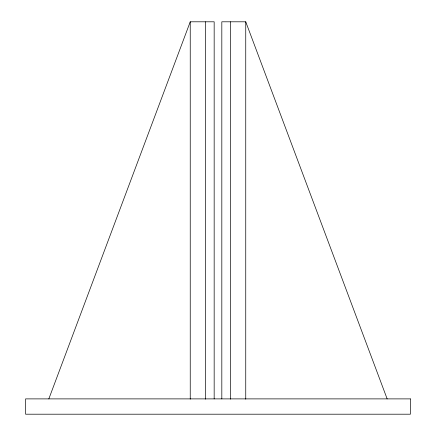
<?xml version="1.0" encoding="UTF-8"?>
<svg xmlns="http://www.w3.org/2000/svg" width="436" height="436" viewBox="0 0 436 436"><rect width="100%" height="100%" fill="white"/><g stroke="black" fill="none" stroke-linecap="round" stroke-linejoin="round"><path stroke-width="0.65" d="M48.827 398.896L190.238 21.8L214.163 21.8L214.163 398.886M387.157 398.896L245.746 21.8L221.82 21.8L221.82 398.886M245.746 21.8L245.746 399.18M230.437 21.8L230.437 399.18M205.552 21.8L205.552 399.18M190.238 21.8L190.238 399.18M410.39 398.886L25.599 398.886L25.599 414.2L410.39 414.2L410.39 398.886"/></g></svg>
